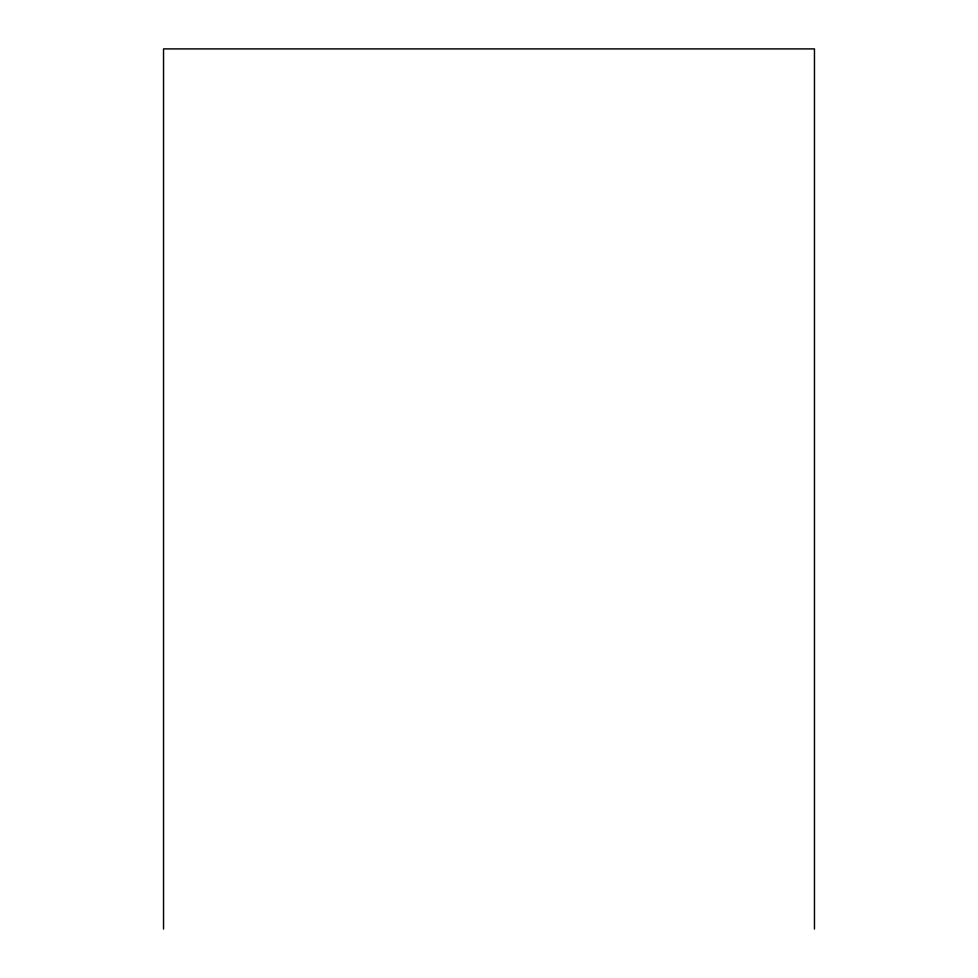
<?xml version="1.0" encoding="UTF-8"?>
<svg xmlns="http://www.w3.org/2000/svg" width="978" height="978" viewBox="0 0 978 978"><rect width="100%" height="100%" fill="white"/><g stroke="black" fill="none" stroke-linecap="round" stroke-linejoin="round"><path stroke-width="1.47" d="M814.466 929.1L814.466 48.9L163.534 48.9L163.534 929.1"/></g></svg>
